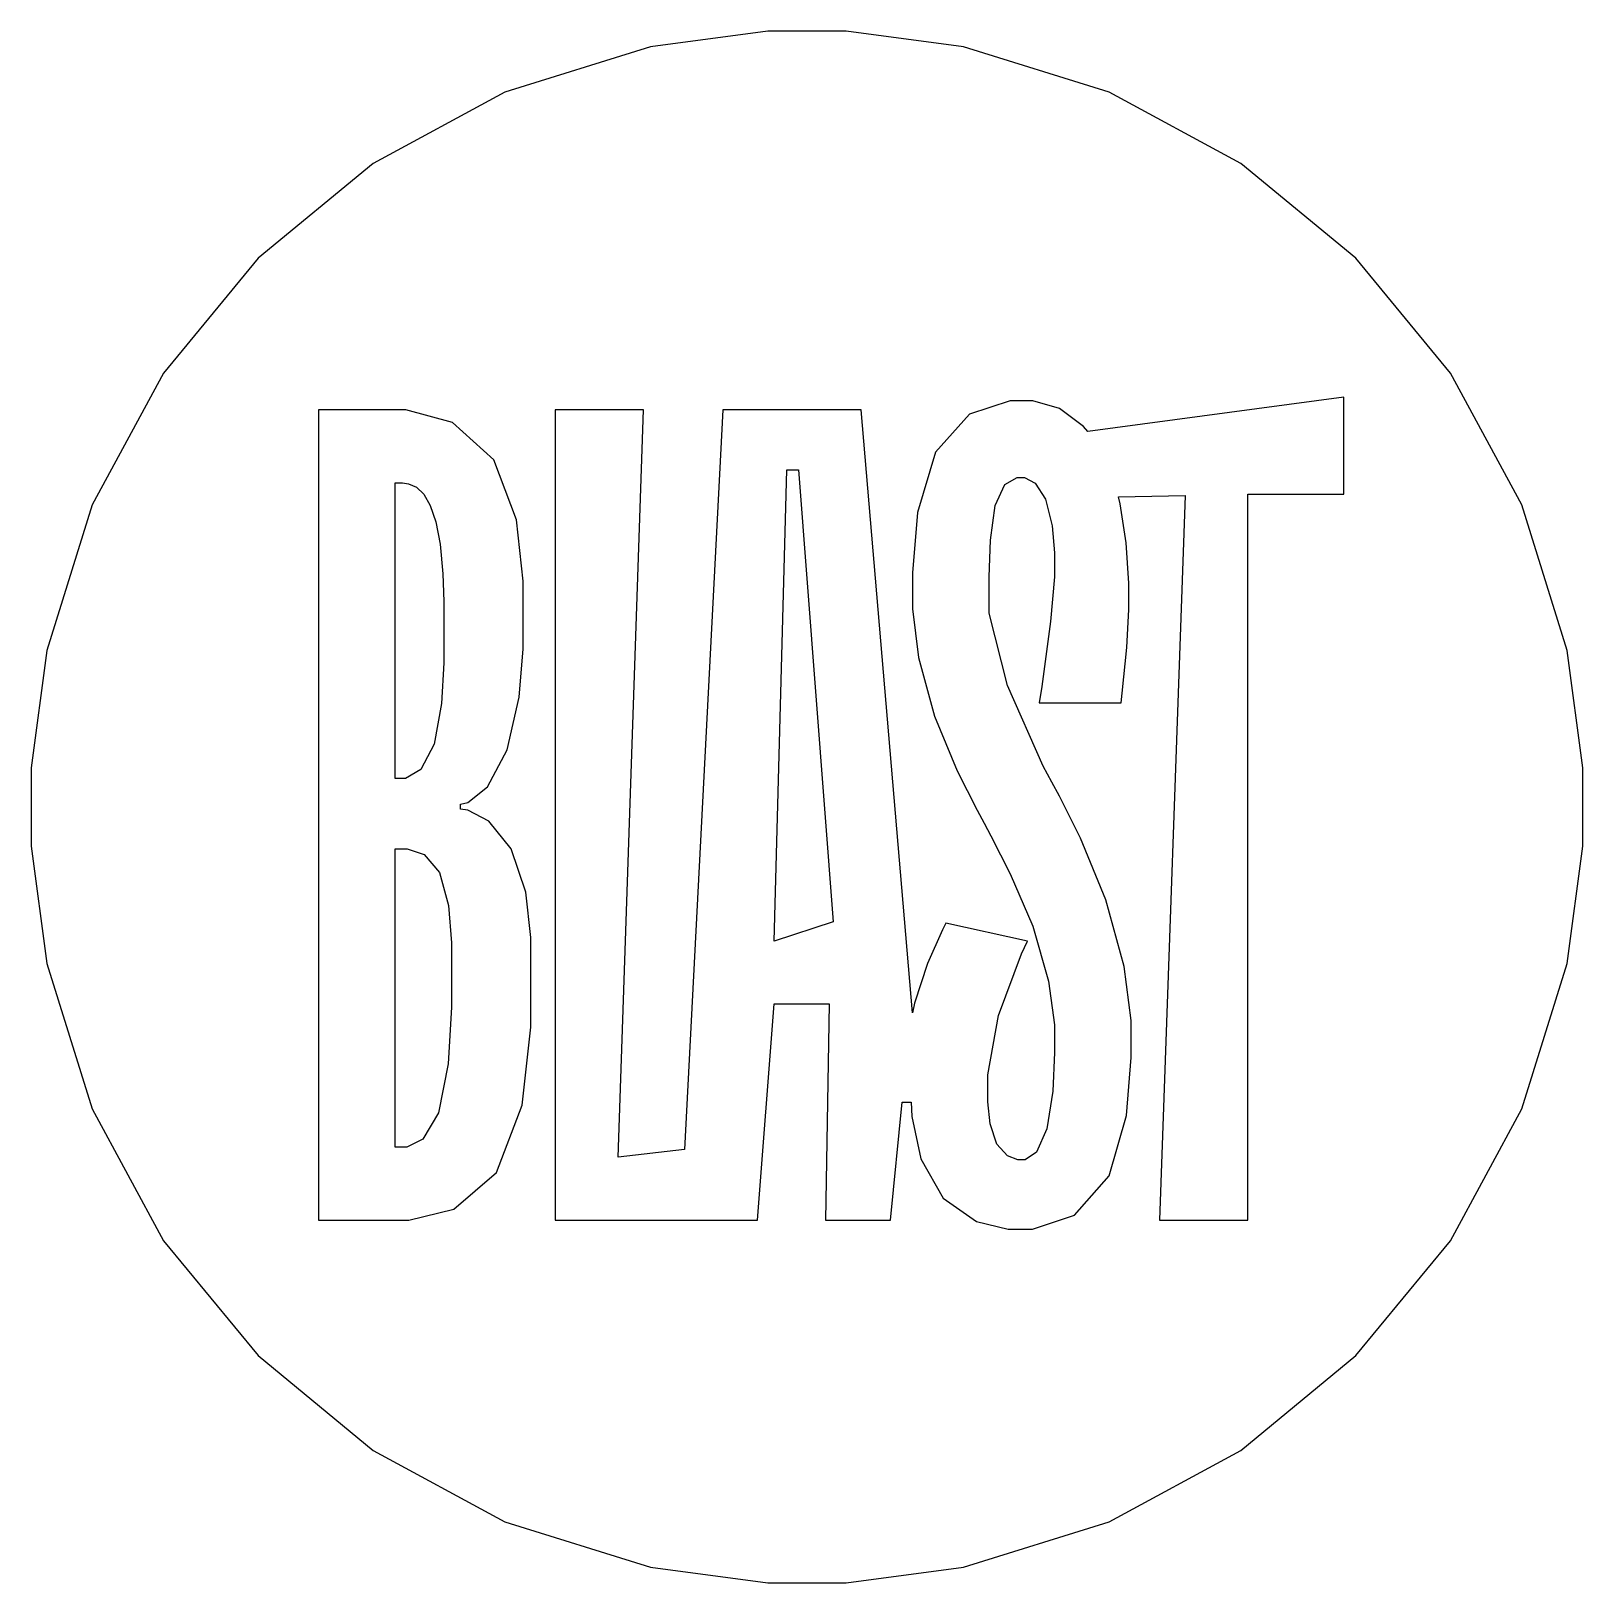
# Model space of a CAD drawing. Extents: x 0.07 to 2.7, y 0.07 to 2.71.
import ezdxf

# ---------------------------------------------------------------- set-up
doc = ezdxf.new("R2010")
doc.units = 0
doc.layers.get('0').update_dxf_attribs({"linetype": 'CONTINUOUS'})

msp = doc.modelspace()

# ---------------------------------------------------------------- linework, layer by layer
at = {"color": 7}
for points in [[(1.38552, 0.074924), (1.45199, 0.074924), (1.65142, 0.10178), (1.89908, 0.178657), (2.12321, 0.300293), (2.31853, 0.461426), (2.4796, 0.656685), (2.60124, 0.88086), (2.67811, 1.12853), (2.70497, 1.32796), (2.70497, 1.39442), (2.70497, 1.46094), (2.67811, 1.66037), (2.60124, 1.90804), (2.4796, 2.13211), (2.31853, 2.32742), (2.12321, 2.4885), (1.89908, 2.61014), (1.65142, 2.68701), (1.45199, 2.71382), (1.38552, 2.71382), (1.31901, 2.71382), (1.11957, 2.68701), (0.871907, 2.61014), (0.647786, 2.4885), (0.452528, 2.32742), (0.291396, 2.13211), (0.16976, 1.90804), (0.092882, 1.66037), (0.066081, 1.46094), (0.066081, 1.39442), (0.066081, 1.32796), (0.092882, 1.12853), (0.16976, 0.88086), (0.291396, 0.656685), (0.452528, 0.461426), (0.647786, 0.300293), (0.871907, 0.178657), (1.11957, 0.10178), (1.31901, 0.074924), (1.38552, 0.074924)], [(0.957519, 0.692057), (1.30143, 0.692057), (1.3297, 1.05984), (1.42329, 1.05984), (1.41678, 0.692057), (1.52778, 0.692057), (1.54736, 0.892253), (1.56261, 0.892253), (1.56364, 0.86811), (1.57921, 0.796169), (1.61724, 0.729004), (1.67367, 0.689615), (1.72749, 0.676758), (1.74544, 0.676758), (1.76921, 0.676758), (1.84056, 0.700521), (1.89914, 0.767144), (1.92871, 0.869629), (1.93696, 0.968261), (1.93696, 1.00108), (1.93696, 1.03157), (1.92503, 1.12299), (1.89393, 1.23671), (1.85058, 1.34147), (1.81472, 1.41297), (1.80197, 1.43636), (1.78728, 1.4636), (1.72661, 1.60069), (1.69536, 1.72396), (1.69536, 1.76503), (1.69536, 1.78575), (1.69743, 1.84793), (1.7054, 1.90713), (1.72194, 1.9426), (1.74278, 1.95443), (1.74978, 1.95443), (1.75564, 1.95443), (1.77328, 1.94515), (1.79112, 1.91769), (1.8024, 1.87272), (1.80638, 1.82628), (1.80638, 1.81076), (1.80638, 1.78554), (1.79981, 1.70985), (1.78461, 1.59913), (1.78028, 1.57135), (1.91954, 1.57135), (1.92171, 1.58768), (1.92931, 1.66581), (1.93261, 1.73042), (1.93261, 1.75196), (1.93261, 1.77485), (1.92796, 1.84343), (1.91792, 1.90983), (1.91521, 1.92176), (2.02838, 1.92393), (1.98486, 0.692057), (2.13504, 0.692057), (2.13504, 1.92611), (2.29824, 1.92611), (2.29824, 2.09153), (1.86296, 2.03276), (1.85585, 2.0415), (1.81506, 2.072), (1.76932, 2.08501), (1.75412, 2.08501), (1.73107, 2.08501), (1.66206, 2.0625), (1.60394, 1.99772), (1.57351, 1.89497), (1.56478, 1.79264), (1.56478, 1.75851), (1.56478, 1.73107), (1.57493, 1.64865), (1.60206, 1.54878), (1.64094, 1.45583), (1.67481, 1.38883), (1.68668, 1.36675), (1.69814, 1.34549), (1.73107, 1.28087), (1.76937, 1.19184), (1.79622, 1.09836), (1.80638, 1.02382), (1.80638, 0.998915), (1.80638, 0.976942), (1.80333, 0.910969), (1.79357, 0.846843), (1.77604, 0.807671), (1.75635, 0.794325), (1.74978, 0.794325), (1.74387, 0.794325), (1.72624, 0.800999), (1.70839, 0.821289), (1.6971, 0.855849), (1.69319, 0.892958), (1.69319, 0.905328), (1.69319, 0.939019), (1.71138, 1.03998), (1.75032, 1.14475), (1.76069, 1.1665), (1.62136, 1.19699), (1.61589, 1.1856), (1.5906, 1.12815), (1.56858, 1.06098), (1.56478, 1.04465), (1.47771, 2.06976), (1.24262, 2.06976), (1.17735, 0.81174), (1.06418, 0.798665), (1.10769, 2.06976), (0.957519, 2.06976), (0.957519, 0.692057)], [(0.55485, 0.692057), (0.683268, 0.692057), (0.708658, 0.692057), (0.784831, 0.710721), (0.857639, 0.77284), (0.901476, 0.887642), (0.916178, 1.02013), (0.916178, 1.06424), (0.916178, 1.14692), (0.916178, 1.17263), (0.907226, 1.24962), (0.882433, 1.32351), (0.84451, 1.37006), (0.808919, 1.38878), (0.796442, 1.39068), (0.796442, 1.39942), (0.808811, 1.40175), (0.842449, 1.42844), (0.875868, 1.49137), (0.896212, 1.58122), (0.903103, 1.66357), (0.903103, 1.69103), (0.903103, 1.74328), (0.903103, 1.7781), (0.891276, 1.88243), (0.852756, 1.98492), (0.782824, 2.04818), (0.703233, 2.06976), (0.676758, 2.06976), (0.55485, 2.06976), (0.55485, 0.692057)], [(1.3297, 1.1665), (1.35145, 1.96744), (1.37109, 1.96744), (1.42985, 1.19916), (1.3297, 1.1665)], [(0.685439, 1.44293), (0.685439, 1.94569), (0.694174, 1.94569), (0.697592, 1.94569), (0.707954, 1.94407), (0.7213, 1.93804), (0.733832, 1.92622), (0.745008, 1.90707), (0.754503, 1.87918), (0.761774, 1.84104), (0.766493, 1.79112), (0.768175, 1.74382), (0.768175, 1.72803), (0.768175, 1.66276), (0.768175, 1.63976), (0.764214, 1.57058), (0.751574, 1.50146), (0.728678, 1.45801), (0.7028, 1.44293), (0.694174, 1.44293), (0.685439, 1.44293)], [(0.685439, 0.816081), (0.685439, 1.32319), (0.696343, 1.32319), (0.705838, 1.32319), (0.734375, 1.31364), (0.760796, 1.28272), (0.77615, 1.22683), (0.781196, 1.16368), (0.781196, 1.14258), (0.781196, 1.08594), (0.781196, 1.05387), (0.775553, 0.957519), (0.759169, 0.874349), (0.732531, 0.829536), (0.70535, 0.816081), (0.696343, 0.816081), (0.685439, 0.816081)]]:
    msp.add_lwpolyline(points, close=True, dxfattribs=at)

doc.saveas('drawing.dxf')
